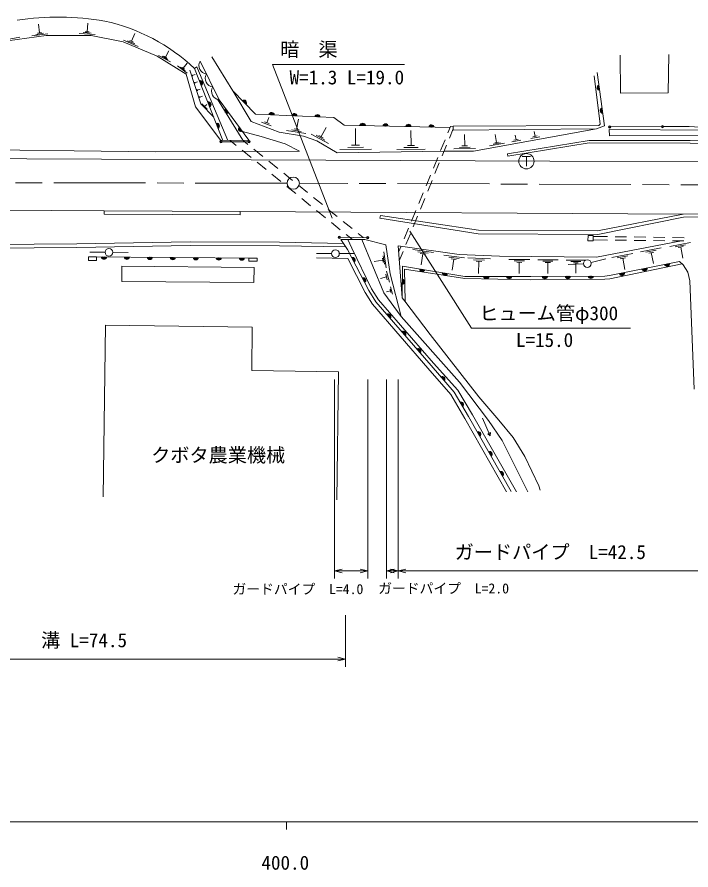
# Model space of a CAD drawing. Units: millimetres, scale not verified. Extents: x 40000 to 680000, y 20000 to 380000.
# Drawn here: x 432808 to 520828, y 198715 to 310146 of the extents above; entities that cross this region are included whole.
import ezdxf
from ezdxf.enums import TextEntityAlignment as Align

# ---------------------------------------------------------------- set-up
doc = ezdxf.new("R2010")
doc.units = ezdxf.units.MM
doc.header["$LTSCALE"] = 1000
doc.linetypes.add('CHAIN', pattern=[18.5, 12, -1.5, 3.5, -1.5])
for name, color, linetype, lineweight in [('M-BGD', 7, 'Continuous', 13), ('M-BGD-EXST', 7, 'Continuous', 13), ('M-BMK', 2, 'CHAIN', 13), ('M-BMK-OTRS', 5, 'Continuous', 13), ('M-BMK-SRVR', 3, 'Continuous', 13), ('M-STR-HTXT', 7, 'Continuous', 13), ('M-STR-STRD', 7, 'Continuous', 13), ('M-TTL-BAND', 7, 'Continuous', 13)]:
    doc.layers.add(name, color=color, linetype=linetype, lineweight=lineweight)
doc.layers.add('M-BGD-HTXT', color=7, linetype='Continuous')
doc.styles.add('ＭＳ ゴシック', font='')
doc.styles.get('ＭＳ ゴシック').set_extended_font_data('MS Gothic')

msp = doc.modelspace()

# ---------------------------------------------------------------- linework, layer by layer
at = {"layer": 'M-BGD'}
for p, q in [((435745, 308094), (435598, 309202)), ((441970, 308218), (442038, 309333)), ((436820, 307955), (434743, 307679)), ((436282, 308024), (435244, 307887)), ((436004, 308128), (435485, 308060)), ((442999, 307875), (440908, 308003)), ((442484, 308047), (441439, 308111)), ((442232, 308202), (441709, 308234)), ((447764, 306978), (448200, 308007)), ((433158, 307500), (431095, 307131)), ((448620, 306313), (446691, 307129)), ((448192, 306646), (447227, 307054)), ((448005, 306876), (447523, 307080)), ((452185, 304914), (452643, 305733)), ((452839, 304280), (451303, 305138)), ((452512, 304597), (451744, 305026)), ((452377, 304806), (451993, 305021)), ((456724, 304364), (459191, 299346)), ((458236, 304945), (460999, 300499)), ((511562, 305154), (511629, 300184)), ((455011, 302810), (453758, 303752)), ((454760, 303129), (454134, 303600)), ((454667, 303330), (454353, 303566)), ((454510, 303448), (455012, 304116)), ((456282, 303632), (455985, 303443)), ((459697, 294007), (455985, 303443)), ((460327, 294019), (456282, 303632)), ((455730, 302418), (455666, 302607)), ((455698, 302512), (456077, 302639)), ((508600, 302900), (509539, 295921)), ((456047, 301469), (455983, 301659)), ((456015, 301564), (456394, 301691)), ((456364, 300521), (456300, 300710)), ((456332, 300616), (456711, 300742)), ((456680, 299572), (456617, 299762)), ((456649, 299667), (457028, 299794)), ((463938, 297474), (460999, 300499)), ((460999, 300499), (463401, 296501)), ((457647, 298103), (456960, 298829)), ((457304, 298466), (457594, 298741)), ((459191, 299346), (463098, 294073)), ((465991, 295929), (464728, 296417)), ((465740, 296220), (465109, 296464)), ((465425, 296342), (465685, 297016)), ((469327, 295470), (469552, 296824)), ((470540, 294920), (468001, 295343)), ((469933, 295195), (468664, 295407)), ((469644, 295417), (469009, 295523)), ((472518, 294534), (473188, 295732)), ((477023, 293408), (476992, 295599)), ((484266, 293358), (484239, 295331)), ((489087, 295023), (489424, 295840)), ((489773, 295553), (489273, 294328)), ((489424, 295840), (489759, 295897)), ((489780, 295386), (489759, 295897)), ((508484, 295540), (489780, 295386)), ((508484, 295540), (509539, 295921)), ((510345, 295796), (516965, 295838)), ((517265, 295840), (520575, 295860)), ((520575, 295860), (523917, 295641)), ((473474, 293607), (471228, 294863)), ((472996, 294071), (471873, 294699)), ((472799, 294378), (472237, 294691)), ((491273, 293309), (491252, 294802)), ((495440, 293757), (495244, 294803)), ((497990, 294108), (497874, 294727)), ((501074, 294509), (499914, 294292)), ((500755, 294610), (500175, 294501)), ((500465, 294555), (500349, 295174)), ((459591, 293861), (462956, 293861)), ((461443, 293379), (460647, 294025)), ((462289, 294057), (462968, 293508)), ((478054, 293148), (475999, 293119)), ((477536, 293415), (476509, 293400)), ((485195, 293125), (483345, 293099)), ((484729, 293365), (483804, 293352)), ((488134, 292712), (488706, 294099)), ((488896, 293402), (488329, 292013)), ((491975, 293133), (490576, 293113)), ((491623, 293314), (490923, 293304)), ((496470, 293679), (494508, 293312)), ((495955, 293718), (494974, 293535)), ((495685, 293803), (495195, 293711)), ((498599, 294062), (497439, 293844)), ((498280, 294162), (497700, 294053)), ((463384, 291804), (462219, 292749)), ((463746, 292879), (464912, 291936)), ((479085, 292889), (474976, 292831)), ((486123, 292891), (482424, 292839)), ((492678, 292956), (489879, 292917)), ((465326, 290229), (464161, 291174)), ((465689, 291307), (466856, 290364)), ((487181, 290401), (487753, 291787)), ((487952, 291087), (487385, 289698)), ((467633, 289735), (468800, 288792)), ((467267, 288653), (466102, 289599)), ((486227, 288090), (486799, 289476)), ((487008, 288772), (486441, 287383)), ((469208, 287078), (468043, 288023)), ((469577, 288163), (470743, 287219)), ((471149, 285503), (469985, 286448)), ((471521, 286591), (472687, 285647)), ((485274, 285779), (485846, 287165)), ((486064, 286457), (485497, 285068)), ((473091, 283928), (471926, 284873)), ((473465, 285019), (474631, 284075)), ((484320, 283468), (484892, 284854)), ((475032, 282352), (473867, 283298)), ((475409, 283446), (476575, 282503)), ((485120, 284142), (484553, 282753)), ((483367, 281157), (483939, 282543)), ((475041, 281376), (478442, 281318)), ((476605, 281076), (475809, 281722)), ((477352, 281874), (478031, 281325)), ((484176, 281827), (483609, 280438)), ((509916, 281011), (508072, 281032)), ((509926, 281468), (508075, 281496)), ((512416, 280982), (510916, 280999)), ((512425, 281429), (510926, 281453)), ((514916, 280953), (513416, 280970)), ((514925, 281391), (513425, 281414)), ((517415, 280924), (515916, 280941)), ((517425, 281352), (515925, 281376)), ((519915, 280895), (518415, 280912)), ((519925, 281314), (518425, 281337)), ((482648, 279416), (482985, 280232)), ((484511, 279756), (487202, 279376)), ((514226, 279465), (516926, 279988)), ((518066, 280186), (520767, 280709)), ((518776, 280137), (520126, 280398)), ((519149, 280022), (519824, 280153)), ((519486, 280088), (519765, 278648)), ((442150, 278826), (464179, 278646)), ((444305, 279413), (442305, 279422)), ((445305, 279408), (447305, 279396)), ((473898, 279238), (471898, 279249)), ((471899, 278704), (475993, 278612)), ((474898, 279235), (476898, 279235)), ((480540, 278648), (480624, 278118)), ((480639, 278936), (480808, 277875)), ((480695, 279489), (481034, 277368)), ((483232, 279512), (482732, 278288)), ((485158, 279482), (486504, 279292)), ((485469, 279255), (486142, 279160)), ((485805, 279207), (485603, 277772)), ((488553, 279056), (491244, 278675)), ((489201, 278781), (490546, 278591)), ((491681, 278674), (494626, 278542)), ((510481, 278741), (513223, 279271)), ((511202, 278690), (512573, 278956)), ((511580, 278574), (512265, 278707)), ((511923, 278640), (512206, 277178)), ((514935, 279416), (516286, 279677)), ((515308, 279301), (515983, 279432)), ((515645, 279367), (515924, 277927)), ((480582, 278383), (479451, 278202)), ((489512, 278554), (490184, 278459)), ((489848, 278507), (489645, 277072)), ((492409, 278445), (493881, 278379)), ((492768, 278232), (493504, 278199)), ((493136, 278216), (493066, 276645)), ((497049, 278477), (499777, 278450)), ((497730, 278289), (499093, 278275)), ((498069, 278104), (498751, 278097)), ((498410, 278100), (498395, 276646)), ((500815, 278440), (503466, 278414)), ((501476, 278257), (502802, 278244)), ((501806, 278077), (502469, 278070)), ((502137, 278074), (502123, 276660)), ((504511, 278404), (507072, 278379)), ((506800, 277922), (504802, 277839)), ((505149, 278227), (506430, 278214)), ((505468, 278053), (506108, 278046)), ((505788, 278050), (505775, 276684)), ((507785, 278063), (509726, 278544)), ((519347, 278208), (519826, 277781)), ((480973, 276549), (481159, 275823)), ((481074, 276962), (481445, 275510)), ((483491, 272995), (483427, 277196)), ((481066, 276186), (480292, 275988)), ((481584, 274378), (481080, 274249)), ((481524, 274614), (481644, 274142)), ((481589, 274882), (481831, 273938)), ((474782, 263815), (474562, 247081)), ((493588, 257727), (494611, 255446)), ((494286, 255711), (494629, 255865)), ((494611, 255446), (494286, 255711)), ((494629, 255865), (494611, 255446))]:
    msp.add_line(p, q, dxfattribs=at)
for points in [[(412237, 300716), (419271, 303712), (425495, 305839), (431546, 307058), (436618, 307756), (442481, 307756), (446656, 306888), (451101, 305047), (454901, 302702)], [(511629, 300184), (517852, 300267), (517926, 305243)], [(458494, 297064), (456825, 298827), (455357, 303219)], [(412183, 302420), (412396, 295621), (414109, 292923), (422546, 292871), (450827, 292520), (469684, 292614), (467831, 293576), (464689, 294561), (462275, 295184)], [(454901, 302702), (456134, 298437), (459421, 294001), (463098, 294073)], [(489759, 295897), (508818, 295967), (508974, 296171), (508189, 302457)], [(459027, 299344), (459006, 299421), (462289, 294057)], [(463401, 296501), (467030, 295099), (470220, 294568), (471956, 293989), (474614, 292426), (488561, 292622)], [(489371, 295709), (475523, 296033), (474179, 297013), (463938, 297474)], [(488561, 292622), (492416, 292635), (508484, 295540)], [(400890, 280926), (423882, 280380), (440629, 280505), (455421, 280771), (467077, 280732), (475442, 280576)], [(497335, 248168), (491774, 257948), (489886, 261139), (486893, 264636), (479680, 272945), (478736, 274425), (475977, 279759), (475108, 281086)], [(475108, 281086), (478238, 281065), (480958, 280377)], [(498025, 248111), (492294, 258180), (490393, 261389), (487216, 264915), (480022, 273201), (479105, 274638), (476534, 279950), (476013, 281080)], [(477854, 281068), (480709, 274111), (482992, 271015)], [(482587, 280249), (490533, 279126), (495811, 278890), (508500, 278764), (519616, 280916)], [(400885, 280465), (423878, 279919), (440635, 280044), (455424, 280310), (467072, 280271), (475748, 280109)], [(482992, 271015), (481561, 276605), (480958, 280377)], [(501146, 248321), (500981, 248908), (499152, 252731), (497604, 255194), (495728, 257469), (493124, 260516), (486768, 268680), (483461, 273035), (483088, 273478), (482587, 280249)], [(475993, 278612), (478265, 274156), (479245, 272621), (486483, 264283), (489444, 260823), (491306, 257677), (496749, 248124)], [(483088, 273478), (483143, 277615), (491283, 276246), (499919, 276246), (509567, 276308), (510184, 276363), (519347, 278208)], [(483427, 277196), (491281, 275972), (499920, 275829), (509586, 275891), (510244, 275950), (519687, 277904)], [(519826, 277781), (520416, 276811), (520697, 275669), (521259, 261529)], [(482992, 271015), (490591, 262441), (494402, 257457), (496150, 254818), (499504, 248134)], [(444060, 247482), (444355, 269875), (463529, 269623)], [(474782, 263815), (463454, 263964), (463529, 269623)]]:
    msp.add_lwpolyline(points, dxfattribs=at)
for points in [[(510145, 295469), (510187, 294630), (521883, 294677), (524932, 294490), (525041, 294990), (523525, 295350)], [(507385, 281601), (508075, 281596), (508071, 280910), (507380, 280915)], [(442150, 278826), (443185, 278818), (443181, 278323), (442146, 278331)], [(464179, 278646), (463093, 278655), (463090, 278264), (464176, 278255)], [(446513, 277583), (463772, 277429), (463754, 275454), (446496, 275609)]]:
    msp.add_lwpolyline(points, close=True, dxfattribs=at)
for centre, radius in [((510195, 295795), 150), ((510195, 295795), 120), ((510195, 295795), 100), ((517115, 295839), 150), ((517115, 295839), 120), ((517115, 295839), 100), ((459441, 293861), 150), ((459441, 293861), 120), ((459441, 293861), 100), ((463106, 293861), 150), ((463106, 293861), 120), ((463106, 293861), 100), ((474891, 281378), 150), ((474891, 281378), 120), ((474891, 281378), 100), ((478592, 281316), 150), ((478592, 281316), 120), ((478592, 281316), 100), ((444805, 279411), 500), ((474398, 279235), 500), ((507300, 277943), 500)]:
    msp.add_circle(centre, radius, dxfattribs=at)
for centre, radius, start, end in [((438259, 274973), 35173, 80.17203, 98.91554), ((438885, 285244), 24972, 46.78269, 77.56351), ((457690, 303801), 1119, 149.74782, 262.60208), ((458512, 302128), 1119, 149.74782, 262.60208), ((456692, 301497), 354, 300.26888, 102.67405), ((456692, 301497), 283, 302.49291, 100.45002), ((456692, 301497), 212, 306.23924, 96.70369), ((456692, 301497), 142, 313.95097, 88.99196), ((456692, 301497), 100, 324.26863, 78.6743), ((459335, 300455), 1119, 149.74782, 262.60208), ((508923, 300904), 354, 106.45371, 268.85889), ((508923, 300904), 283, 108.67775, 266.63485), ((508923, 300904), 212, 112.42407, 262.88852), ((508923, 300904), 142, 120.1358, 255.17679), ((508923, 300904), 100, 130.45347, 244.85913), ((457791, 298705), 354, 300.26888, 102.67405), ((457791, 298705), 283, 302.49291, 100.45002), ((457791, 298705), 212, 306.23924, 96.70369), ((457791, 298705), 142, 313.95097, 88.99196), ((457791, 298705), 100, 324.26863, 78.6743), ((462430, 298949), 354, 322.97145, 125.37663), ((462430, 298949), 283, 325.19549, 123.15259), ((462430, 298949), 212, 328.94181, 119.40626), ((462430, 298949), 142, 336.65354, 111.69453), ((462430, 298949), 100, 346.97121, 101.37687), ((460295, 297947), 354, 135.33888, 297.74406), ((460295, 297947), 283, 137.56292, 295.52002), ((460295, 297947), 212, 141.30924, 291.77369), ((460295, 297947), 142, 149.02097, 284.06196), ((460295, 297947), 100, 159.33864, 273.7443), ((466059, 297324), 354, 6.22197, 168.62715), ((466059, 297324), 283, 8.44601, 166.40311), ((466059, 297324), 212, 12.19233, 162.65678), ((469056, 297189), 354, 6.22197, 168.62715), ((509323, 297931), 354, 106.45371, 268.85889), ((509323, 297931), 283, 108.67775, 266.63485), ((509323, 297931), 212, 112.42407, 262.88852), ((509323, 297931), 142, 120.1358, 255.17679), ((509323, 297931), 100, 130.45347, 244.85913), ((466059, 297324), 142, 19.90406, 154.94505), ((466059, 297324), 100, 30.22172, 144.62739), ((469056, 297189), 283, 8.44601, 166.40311), ((469056, 297189), 212, 12.19233, 162.65678), ((469056, 297189), 142, 19.90406, 154.94505), ((469056, 297189), 100, 30.22172, 144.62739), ((472053, 297055), 354, 6.22197, 168.62715), ((472053, 297055), 283, 8.44601, 166.40311), ((472053, 297055), 212, 12.19233, 162.65678), ((472053, 297055), 142, 19.90406, 154.94505), ((472053, 297055), 100, 30.22172, 144.62739), ((458889, 295913), 354, 300.26888, 102.67405), ((458889, 295913), 283, 302.49291, 100.45002), ((458889, 295913), 212, 306.23924, 96.70369), ((458889, 295913), 142, 313.95097, 88.99196), ((458889, 295913), 100, 324.26863, 78.6743), ((462081, 295536), 354, 135.33888, 297.74406), ((462081, 295536), 283, 137.56292, 295.52002), ((462081, 295536), 212, 141.30924, 291.77369), ((462081, 295536), 142, 149.02097, 284.06196), ((462081, 295536), 100, 159.33864, 273.7443), ((477947, 295922), 354, 7.45667, 169.86185), ((477947, 295922), 283, 9.68071, 167.63781), ((477947, 295922), 212, 13.42703, 163.89148), ((477947, 295922), 142, 21.13876, 156.17975), ((477947, 295922), 100, 31.45643, 145.86209), ((480946, 295852), 354, 7.45667, 169.86185), ((480946, 295852), 283, 9.68071, 167.63781), ((480946, 295852), 212, 13.42703, 163.89148), ((480946, 295852), 142, 21.13876, 156.17975), ((480946, 295852), 100, 31.45643, 145.86209), ((483945, 295782), 354, 7.45667, 169.86185), ((483945, 295782), 283, 9.68071, 167.63781), ((483945, 295782), 212, 13.42703, 163.89148), ((483945, 295782), 142, 21.13876, 156.17975), ((483945, 295782), 100, 31.45643, 145.86209), ((486945, 295712), 354, 7.45667, 169.86185), ((486945, 295712), 283, 9.68071, 167.63781), ((486945, 295712), 212, 13.42703, 163.89148), ((486945, 295712), 142, 21.13876, 156.17975), ((486945, 295712), 100, 31.45643, 145.86209), ((444166, 278864), 354, 188.32973, 350.73491), ((444166, 278864), 283, 190.55377, 348.51087), ((444166, 278864), 212, 194.30009, 344.76454), ((444166, 278864), 142, 202.01182, 337.05281), ((444166, 278864), 100, 212.32949, 326.73515), ((447165, 278839), 354, 188.32973, 350.73491), ((447165, 278839), 283, 190.55377, 348.51087), ((447165, 278839), 212, 194.30009, 344.76454), ((447165, 278839), 142, 202.01182, 337.05281), ((447165, 278839), 100, 212.32949, 326.73515), ((450165, 278815), 354, 188.32973, 350.73491), ((450165, 278815), 283, 190.55377, 348.51087), ((450165, 278815), 212, 194.30009, 344.76454), ((450165, 278815), 142, 202.01182, 337.05281), ((450165, 278815), 100, 212.32949, 326.73515), ((453165, 278790), 354, 188.32973, 350.73491), ((453165, 278790), 283, 190.55377, 348.51087), ((453165, 278790), 212, 194.30009, 344.76454), ((453165, 278790), 142, 202.01182, 337.05281), ((453165, 278790), 100, 212.32949, 326.73515), ((456165, 278766), 354, 188.32973, 350.73491), ((456165, 278766), 283, 190.55377, 348.51087), ((456165, 278766), 212, 194.30009, 344.76454), ((456165, 278766), 142, 202.01182, 337.05281), ((456165, 278766), 100, 212.32949, 326.73515), ((459165, 278741), 354, 188.32973, 350.73491), ((459165, 278741), 283, 190.55377, 348.51087), ((459165, 278741), 212, 194.30009, 344.76454), ((459165, 278741), 142, 202.01182, 337.05281), ((459165, 278741), 100, 212.32949, 326.73515), ((462165, 278717), 354, 188.32973, 350.73491), ((462165, 278717), 283, 190.55377, 348.51087), ((462165, 278717), 212, 194.30009, 344.76454), ((462165, 278717), 142, 202.01182, 337.05281), ((462165, 278717), 100, 212.32949, 326.73515), ((476619, 278399), 354, 306.14416, 108.54934), ((476619, 278399), 283, 308.3682, 106.3253), ((476619, 278399), 212, 312.11453, 102.57897), ((476619, 278399), 142, 319.82626, 94.86725), ((476619, 278399), 100, 330.14392, 84.54958), ((517696, 277931), 354, 200.18253, 2.58771), ((517696, 277931), 283, 202.40657, 0.36367), ((517696, 277931), 212, 206.1529, 356.61735), ((517696, 277931), 142, 213.86463, 348.90562), ((517696, 277931), 100, 224.18229, 338.58796), ((485743, 277232), 354, 179.24983, 341.65501), ((485743, 277232), 283, 181.47387, 339.43097), ((485743, 277232), 212, 185.2202, 335.68465), ((485743, 277232), 142, 192.93193, 327.97292), ((485743, 277232), 100, 203.24959, 317.65525), ((488701, 276735), 354, 179.24983, 341.65501), ((488701, 276735), 283, 181.47387, 339.43097), ((488701, 276735), 212, 185.2202, 335.68465), ((488701, 276735), 142, 192.93193, 327.97292), ((488701, 276735), 100, 203.24959, 317.65525), ((511814, 276746), 354, 200.18253, 2.58771), ((511814, 276746), 283, 202.40657, 0.36367), ((511814, 276746), 212, 206.1529, 356.61735), ((511814, 276746), 142, 213.86463, 348.90562), ((511814, 276746), 100, 224.18229, 338.58796), ((514755, 277339), 354, 200.18253, 2.58771), ((514755, 277339), 283, 202.40657, 0.36367), ((514755, 277339), 212, 206.1529, 356.61735), ((514755, 277339), 142, 213.86463, 348.90562), ((514755, 277339), 100, 224.18229, 338.58796), ((477997, 275735), 354, 306.14416, 108.54934), ((477997, 275735), 283, 308.3682, 106.3253), ((477997, 275735), 212, 312.11453, 102.57897), ((477997, 275735), 142, 319.82626, 94.86725), ((477997, 275735), 100, 330.14392, 84.54958), ((483062, 275547), 354, 278.03971, 80.44489), ((483062, 275547), 283, 280.26375, 78.22085), ((483062, 275547), 212, 284.01007, 74.47452), ((483062, 275547), 142, 291.7218, 66.76279), ((483062, 275547), 100, 302.03946, 56.44513), ((494101, 276300), 354, 188.79741, 351.20259), ((494101, 276300), 283, 191.02145, 348.97855), ((494101, 276300), 212, 194.76778, 345.23222), ((494101, 276300), 142, 202.47951, 337.52049), ((494101, 276300), 100, 212.79717, 327.20283), ((497101, 276300), 354, 188.79741, 351.20259), ((497101, 276300), 283, 191.02145, 348.97855), ((497101, 276300), 212, 194.76778, 345.23222), ((497101, 276300), 142, 202.47951, 337.52049), ((497101, 276300), 100, 212.79717, 327.20283), ((501743, 276312), 354, 189.16885, 351.57403), ((501743, 276312), 283, 191.39289, 349.34999), ((501743, 276312), 212, 195.13922, 345.60367), ((501743, 276312), 142, 202.85095, 337.89194), ((501743, 276312), 100, 213.16861, 327.57427), ((504742, 276331), 354, 189.16885, 351.57403), ((504742, 276331), 283, 191.39289, 349.34999), ((504742, 276331), 212, 195.13922, 345.60367), ((504742, 276331), 142, 202.85095, 337.89194), ((504742, 276331), 100, 213.16861, 327.57427), ((507742, 276351), 354, 189.16885, 351.57403), ((507742, 276351), 283, 191.39289, 349.34999), ((507742, 276351), 212, 195.13922, 345.60367), ((507742, 276351), 142, 202.85095, 337.89194), ((507742, 276351), 100, 213.16861, 327.57427), ((481279, 271021), 354, 319.75858, 122.16376), ((481279, 271021), 283, 321.98262, 119.93972), ((481279, 271021), 212, 325.72894, 116.19339), ((481279, 271021), 142, 333.44067, 108.48166), ((481279, 271021), 100, 343.75834, 98.164), ((483245, 268755), 354, 319.75858, 122.16376), ((483245, 268755), 283, 321.98262, 119.93972), ((483245, 268755), 212, 325.72894, 116.19339), ((483245, 268755), 142, 333.44067, 108.48166), ((483245, 268755), 100, 343.75834, 98.164), ((485212, 266490), 354, 319.75858, 122.16376), ((485212, 266490), 283, 321.98262, 119.93972), ((485212, 266490), 212, 325.72894, 116.19339), ((485212, 266490), 142, 333.44067, 108.48166), ((485212, 266490), 100, 343.75834, 98.164), ((488348, 262852), 354, 319.35336, 121.75854), ((488348, 262852), 283, 321.5774, 119.5345), ((488348, 262852), 212, 325.32373, 115.78818), ((488348, 262852), 142, 333.03546, 108.07645), ((488348, 262852), 100, 343.35312, 97.75879), ((490783, 259516), 354, 309.4162, 111.82137), ((490783, 259516), 283, 311.64023, 109.59734), ((490783, 259516), 212, 315.38656, 105.85101), ((490783, 259516), 142, 323.09829, 98.13928), ((490783, 259516), 100, 333.41595, 87.82162), ((493025, 255639), 354, 308.42126, 110.82644), ((493025, 255639), 283, 310.6453, 108.6024), ((493025, 255639), 212, 314.39163, 104.85608), ((493025, 255639), 142, 322.10336, 97.14435), ((493025, 255639), 100, 332.42102, 86.82668), ((494507, 253032), 354, 308.42126, 110.82644), ((494507, 253032), 283, 310.6453, 108.6024), ((494507, 253032), 212, 314.39163, 104.85608), ((494507, 253032), 142, 322.10336, 97.14435), ((494507, 253032), 100, 332.42102, 86.82668), ((495990, 250424), 354, 308.42126, 110.82644), ((495990, 250424), 283, 310.6453, 108.6024), ((495990, 250424), 212, 314.39163, 104.85608), ((495990, 250424), 142, 322.10336, 97.14435), ((495990, 250424), 100, 332.42102, 86.82668)]:
    msp.add_arc(centre, radius, start, end, dxfattribs=at)
at = {"layer": 'M-BGD-EXST'}
for p, q in [((498786, 291907), (499886, 291907)), ((499336, 291907), (499336, 290657))]:
    msp.add_line(p, q, dxfattribs=at)
msp.add_circle((499336, 291307), 1000, dxfattribs=at)
at = {"layer": 'M-BMK'}
for p, q in [((468090, 288446), (368750, 288576)), ((568495, 288032), (469690, 288442))]:
    msp.add_line(p, q, dxfattribs=at)
at = {"layer": 'M-BMK-OTRS'}
for p, q in [((425373, 284967), (444175, 284812)), ((461961, 284732), (519797, 284408))]:
    msp.add_line(p, q, dxfattribs=at)
msp.add_lwpolyline([(66827, 292785), (132370, 292684), (227874, 292318), (300395, 292164), (348352, 291954), (404780, 291772), (502385, 291320), (569351, 291219)], dxfattribs=at)
at = {"layer": 'M-BMK-SRVR'}
msp.add_circle((468890, 288445), 800, dxfattribs=at)
at = {"layer": 'M-STR-HTXT'}
for p, q in [((474280, 262783), (474280, 236783)), ((478643, 262783), (478643, 236783)), ((481075, 262783), (481075, 236783)), ((482605, 262783), (482605, 236783)), ((474280, 237783), (475280, 238033)), ((474280, 237783), (478643, 237783)), ((474280, 237783), (475280, 237533)), ((478643, 237783), (477643, 238033)), ((478643, 237783), (477643, 237533)), ((481075, 237783), (482075, 238033)), ((481075, 237783), (482605, 237783)), ((481075, 237783), (482075, 237533)), ((482605, 237783), (481605, 238033)), ((482605, 237783), (481605, 237533)), ((482605, 237783), (483605, 238033)), ((482605, 237783), (522310, 237783)), ((482605, 237783), (483605, 237533)), ((475694, 231989), (475694, 225265)), ((399922, 226265), (475694, 226265)), ((475694, 226265), (474694, 226515)), ((475694, 226265), (474694, 226015))]:
    msp.add_line(p, q, dxfattribs=at)
for points in [[(473949, 283864), (466172, 303955), (483401, 303955)], [(484101, 282188), (492184, 269484), (512934, 269484)]]:
    msp.add_lwpolyline(points, dxfattribs=at)
at = {"layer": 'M-STR-STRD'}
msp.add_line((480275, 284236), (480208, 283853), dxfattribs=at)
for points in [[(496904, 291959), (496850, 292294), (507518, 294032), (520726, 294015), (524198, 293909), (524932, 293768)], [(496904, 291959), (507545, 293693), (520721, 293675), (524161, 293571), (524868, 293435)], [(480275, 284236), (493088, 282285), (508607, 282235), (519797, 284408), (523933, 284456), (523912, 284093), (519877, 283981), (508652, 281752), (493050, 281803), (480208, 283853)]]:
    msp.add_lwpolyline(points, dxfattribs=at)
msp.add_lwpolyline([(444175, 284812), (461961, 284732), (461959, 284310), (444173, 284389)], close=True, dxfattribs=at)
at = {"layer": 'M-TTL-BAND'}
for p, q in [((40000, 205000), (579000, 205000)), ((468000, 205000), (468000, 204000))]:
    msp.add_line(p, q, dxfattribs=at)

# ---------------------------------------------------------------- texts
at = {"layer": 'M-BGD-HTXT', "style": 'ＭＳ ゴシック'}
msp.add_text('クボタ農業機械', height=1833, dxfattribs=at).set_placement((459081, 251449), align=Align.BOTTOM_CENTER)
at = {"layer": 'M-STR-HTXT', "style": 'ＭＳ ゴシック'}
for s, p in [('暗\u3000渠', (467172, 304455)), ('W=1.3 L=19.0', (468401, 300802)), ('ヒューム管φ300', (493184, 269984)), ('L=15.0', (497967, 266493))]:
    msp.add_text(s, height=1833, dxfattribs=at).set_placement(p, align=Align.BOTTOM_LEFT)
for s, height, p in [('ガードパイプ  L=42.5', 1833, (502458, 238783)), ('ガードパイプ  L=4.0', 1320, (469495, 234354)), ('ガードパイプ  L=2.0', 1320, (488525, 234444)), ('側\u3000\u3000溝 L=74.5', 1833, (437808, 227265))]:
    msp.add_text(s, height=height, dxfattribs=at).set_placement(p, align=Align.BOTTOM_CENTER)
at = {"layer": 'M-TTL-BAND', "style": 'ＭＳ ゴシック'}
msp.add_text('400.0', height=1833, dxfattribs=at).set_placement((467844, 198195), align=Align.BOTTOM_CENTER)

doc.saveas('drawing.dxf')
